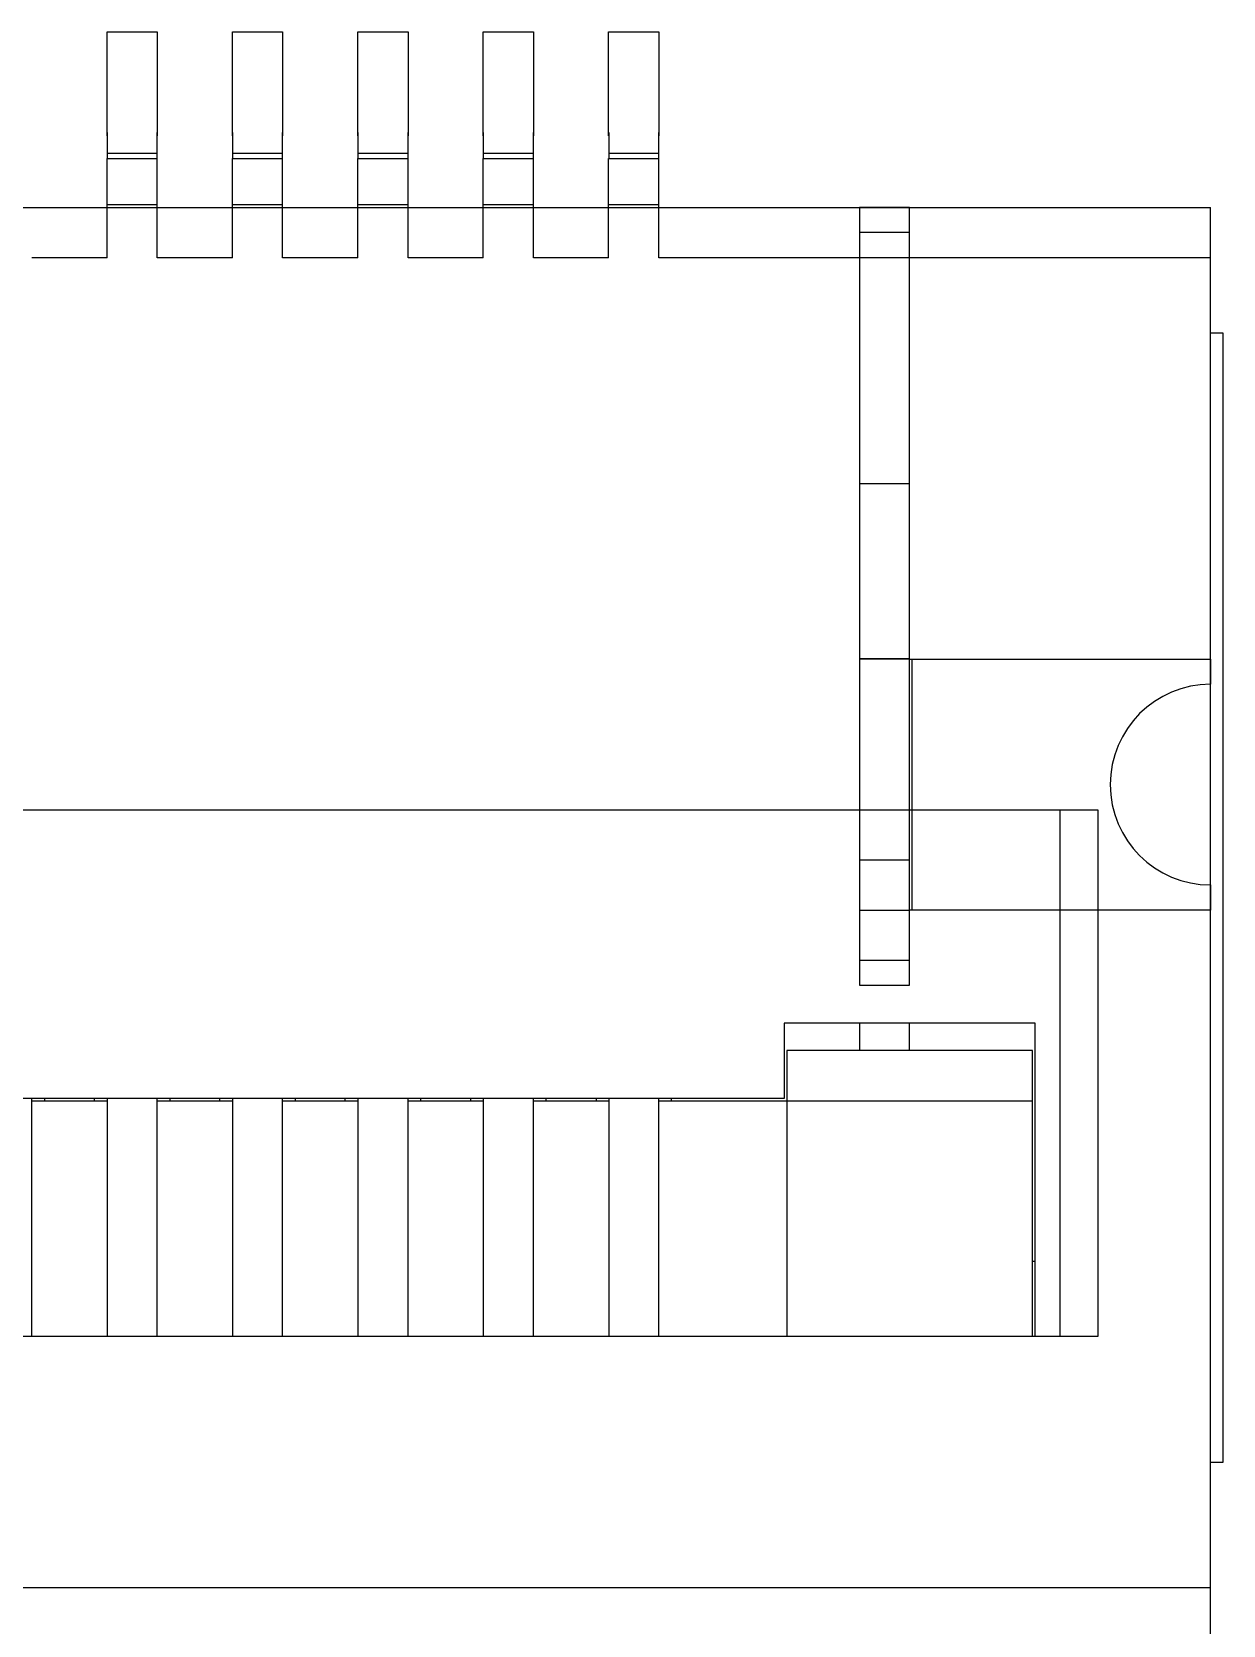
# Model space of a CAD drawing. Header units: inches. Extents: x -13 to 240, y -18 to 126.
# Drawn here: x 192.93 to 197.68, y 47.62 to 53.97 of the extents above; entities that cross this region are included whole.
import ezdxf

# ---------------------------------------------------------------- set-up
doc = ezdxf.new("R2010")
doc.units = ezdxf.units.IN
doc.header["$LTSCALE"] = 1.21
doc.header["$MEASUREMENT"] = 0
doc.layers.get('0').update_dxf_attribs({"linetype": 'CONTINUOUS'})
doc.layers.add('6871XX149022_PATTE_1', color=7, linetype='CONTINUOUS')

msp = doc.modelspace()

# ---------------------------------------------------------------- linework, layer by layer
at = {"color": 7, "linetype": 'Continuous'}
for p, q in [((193.2266, 53.5518), (193.2266, 53.9663)), ((193.2266, 53.9663), (193.4266, 53.9663)), ((193.4266, 53.9663), (193.4266, 53.5518)), ((193.7266, 53.5518), (193.7266, 53.9663)), ((193.7266, 53.9663), (193.9266, 53.9663)), ((193.9266, 53.9663), (193.9266, 53.5518)), ((194.2266, 53.5518), (194.2266, 53.9663)), ((194.2266, 53.9663), (194.4266, 53.9663)), ((194.4266, 53.9663), (194.4266, 53.5518)), ((194.7266, 53.5518), (194.7266, 53.9663)), ((194.7266, 53.9663), (194.9266, 53.9663)), ((194.9266, 53.9663), (194.9266, 53.5518)), ((195.2266, 53.5518), (195.2266, 53.9663)), ((195.2266, 53.9663), (195.4266, 53.9663)), ((195.4266, 53.9663), (195.4266, 53.5518)), ((193.2268, 53.5659), (193.2268, 53.4623)), ((193.4268, 53.4623), (193.4268, 53.5659)), ((193.7268, 53.5659), (193.7268, 53.4623)), ((193.9268, 53.4623), (193.9268, 53.5659)), ((194.2268, 53.5659), (194.2268, 53.4623)), ((194.4268, 53.4623), (194.4268, 53.5659)), ((194.7268, 53.5659), (194.7268, 53.4623)), ((194.9268, 53.4623), (194.9268, 53.5659)), ((195.2268, 53.5659), (195.2268, 53.4623)), ((195.4268, 53.4623), (195.4268, 53.5659)), ((193.2268, 53.4833), (193.4268, 53.4833)), ((193.7268, 53.4833), (193.9268, 53.4833)), ((194.2268, 53.4833), (194.4268, 53.4833)), ((194.7268, 53.4833), (194.9268, 53.4833)), ((195.2268, 53.4833), (195.4268, 53.4833)), ((193.2266, 53.0663), (193.2266, 53.4623)), ((193.2266, 53.4623), (193.4266, 53.4623)), ((193.4266, 53.0663), (193.4266, 53.4623)), ((193.7266, 53.0663), (193.7266, 53.4623)), ((193.7266, 53.4623), (193.9266, 53.4623)), ((193.9266, 53.0663), (193.9266, 53.4623)), ((194.2266, 53.0663), (194.2266, 53.4623)), ((194.2266, 53.4623), (194.4266, 53.4623)), ((194.4266, 53.0663), (194.4266, 53.4623)), ((194.7266, 53.0663), (194.7266, 53.4623)), ((194.7266, 53.4623), (194.9266, 53.4623)), ((194.9266, 53.0663), (194.9266, 53.4623)), ((195.2266, 53.0663), (195.2266, 53.4623)), ((195.2266, 53.4623), (195.4266, 53.4623)), ((195.4266, 53.0663), (195.4266, 53.4623)), ((193.4266, 53.2769), (193.2266, 53.2769)), ((193.9266, 53.2769), (193.7266, 53.2769)), ((194.4266, 53.2769), (194.2266, 53.2769)), ((194.9266, 53.2769), (194.7266, 53.2769)), ((195.4266, 53.2769), (195.2266, 53.2769)), ((178.5266, 53.2663), (197.6266, 53.2663)), ((197.6266, 47.4663), (197.6266, 53.2663)), ((193.2266, 53.0663), (192.9266, 53.0663)), ((193.7266, 53.0663), (193.4266, 53.0663)), ((194.2266, 53.0663), (193.9266, 53.0663)), ((194.7266, 53.0663), (194.4266, 53.0663)), ((195.2266, 53.0663), (194.9266, 53.0663)), ((197.6266, 53.0663), (195.4266, 53.0663)), ((197.6768, 52.7659), (197.6266, 52.7659)), ((197.6768, 48.2659), (197.6768, 52.7659)), ((178.9766, 50.8663), (197.1766, 50.8663)), ((197.0266, 48.7663), (197.0266, 50.8663)), ((197.1766, 50.8663), (197.1766, 48.7663)), ((195.9268, 50.0159), (195.9268, 49.7159)), ((196.9268, 50.0159), (195.9268, 50.0159)), ((196.2266, 50.0159), (196.2266, 49.9059)), ((196.4266, 49.9059), (196.4266, 50.0159)), ((196.9268, 48.7663), (196.9268, 50.0159)), ((195.9368, 49.9059), (195.9368, 48.7663)), ((196.9168, 49.9059), (195.9368, 49.9059)), ((196.9168, 48.7663), (196.9168, 49.9059)), ((195.9268, 49.7159), (180.2268, 49.7159)), ((192.9268, 48.7663), (192.9268, 49.7159)), ((192.9268, 49.7059), (193.2268, 49.7059)), ((192.9766, 49.7159), (192.9766, 49.7059)), ((193.1766, 49.7059), (193.1766, 49.7159)), ((193.2268, 49.7159), (193.2268, 48.7663)), ((193.4268, 48.7663), (193.4268, 49.7159)), ((193.4268, 49.7059), (193.7268, 49.7059)), ((193.4766, 49.7159), (193.4766, 49.7059)), ((193.6766, 49.7059), (193.6766, 49.7159)), ((193.7268, 49.7159), (193.7268, 48.7663)), ((193.9268, 48.7663), (193.9268, 49.7159)), ((193.9268, 49.7059), (194.2268, 49.7059)), ((193.9766, 49.7159), (193.9766, 49.7059)), ((194.1766, 49.7059), (194.1766, 49.7159)), ((194.2268, 49.7159), (194.2268, 48.7663)), ((194.4268, 48.7663), (194.4268, 49.7159)), ((194.4268, 49.7059), (194.7268, 49.7059)), ((194.4766, 49.7159), (194.4766, 49.7059)), ((194.6766, 49.7059), (194.6766, 49.7159)), ((194.7268, 49.7159), (194.7268, 48.7663)), ((194.9268, 48.7663), (194.9268, 49.7159)), ((194.9268, 49.7059), (195.2268, 49.7059)), ((194.9766, 49.7159), (194.9766, 49.7059)), ((195.1766, 49.7159), (195.1766, 49.7059)), ((195.2268, 49.7159), (195.2268, 48.7663)), ((195.4268, 48.7663), (195.4268, 49.7159)), ((195.4268, 49.7059), (196.9168, 49.7059)), ((195.4766, 49.7059), (195.4766, 49.7159)), ((196.9168, 49.0663), (196.9268, 49.0663)), ((197.1766, 48.7663), (178.9766, 48.7663)), ((197.6266, 48.2659), (197.6768, 48.2659)), ((178.5266, 47.7663), (197.6266, 47.7663))]:
    msp.add_line(p, q, dxfattribs=at)
at = {"layer": '6871XX149022_PATTE_1', "color": 6, "linetype": 'Continuous'}
for p, q in [((196.2266, 53.2663), (196.2266, 50.1663)), ((196.4266, 53.2663), (196.2266, 53.2663)), ((196.4266, 50.1663), (196.4266, 53.2663)), ((196.4266, 53.1663), (196.2266, 53.1663)), ((196.2266, 52.1663), (196.4266, 52.1663)), ((196.4266, 51.4663), (197.6266, 51.4663)), ((196.4366, 50.4663), (196.4366, 51.4663)), ((197.6266, 51.4663), (197.6266, 51.3663)), ((196.2266, 50.6663), (196.4266, 50.6663)), ((197.6266, 50.5663), (197.6266, 50.4663)), ((197.6266, 50.4663), (196.4266, 50.4663)), ((196.2266, 50.2663), (196.4266, 50.2663)), ((196.2266, 50.1663), (196.4266, 50.1663))]:
    msp.add_line(p, q, dxfattribs=at)
at = {"layer": '6871XX149022_PATTE_1', "color": 7, "linetype": 'Continuous'}
for p, q in [((196.2266, 51.4683), (196.4266, 51.4683)), ((196.4266, 51.4663), (196.2266, 51.4663)), ((196.2266, 50.4663), (196.4266, 50.4663)), ((196.4266, 50.4643), (196.2266, 50.4643))]:
    msp.add_line(p, q, dxfattribs=at)
at = {"layer": '6871XX149022_PATTE_1', "color": 6, "linetype": 'Continuous'}
msp.add_arc((197.6266, 50.9663), 0.4, 90, 270, dxfattribs=at)

doc.saveas('drawing.dxf')
